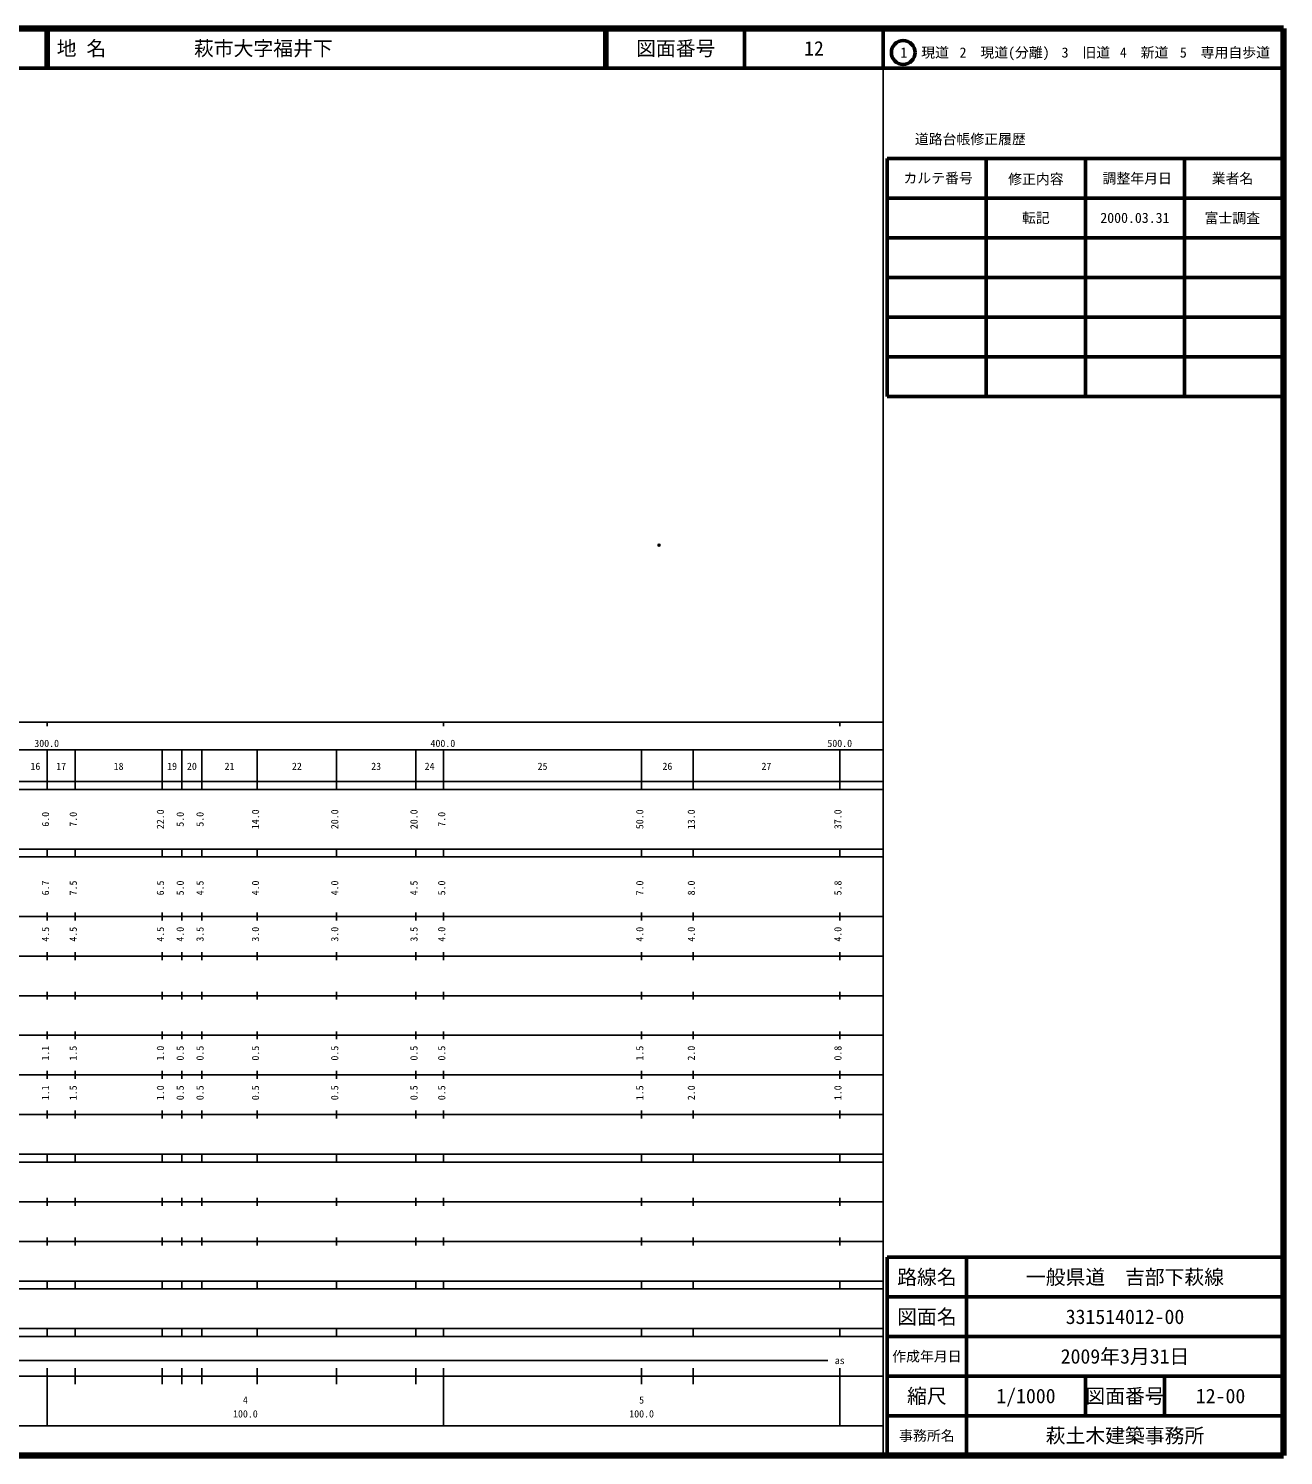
# Model space of a CAD drawing. Units: millimetres on the paper. Extents: x 40 to 680, y 20 to 380.
# Drawn here: x 363.3 to 680, y 20 to 380 of the extents above; entities that cross this region are included whole.
import ezdxf
from ezdxf.enums import TextEntityAlignment as Align

# ---------------------------------------------------------------- set-up
doc = ezdxf.new("R2010")
doc.units = ezdxf.units.MM
doc.header["$PDMODE"] = 32
doc.header["$PDSIZE"] = 0.5
doc.layers.add('M-OTRS', color=6, linetype='Continuous')
doc.layers.add('M-TTL-TXT', color=7, linetype='Continuous')
for name, color, linetype, lineweight in [('M-TTL', 2, 'Continuous', 140), ('M-TTL-BAND', 7, 'Continuous', 25), ('M-TTL-FRAM', 2, 'Continuous', 50), ('M-TTL-LINE', 7, 'Continuous', 50)]:
    doc.layers.add(name, color=color, linetype=linetype, lineweight=lineweight)
doc.styles.add('ＭＳ ゴシック', font='')
doc.styles.get('ＭＳ ゴシック').set_extended_font_data('MS Gothic')

msp = doc.modelspace()

# ---------------------------------------------------------------- linework, layer by layer
at = {"layer": 'M-OTRS'}
msp.add_point((522.393, 249.659), dxfattribs=at)
at = {"layer": 'M-TTL'}
for p, q in [((680, 380), (40, 380)), ((680, 20), (680, 380)), ((40, 20), (680, 20))]:
    msp.add_line(p, q, dxfattribs=at)
at = {"layer": 'M-TTL-BAND'}
for p, q in [((579, 20), (579, 370)), ((40, 205), (579, 205)), ((368, 205), (368, 204)), ((468, 205), (468, 204)), ((568, 205), (568, 204)), ((68, 198), (579, 198)), ((368, 188), (368, 198)), ((375, 188), (375, 198)), ((397, 188), (397, 198)), ((402, 188), (402, 198)), ((407, 188), (407, 198)), ((421, 188), (421, 198)), ((441, 188), (441, 198)), ((461, 188), (461, 198)), ((468, 188), (468, 198)), ((518, 188), (518, 198)), ((531, 188), (531, 198)), ((568, 188), (568, 198)), ((40, 190), (579, 190)), ((40, 188), (579, 188)), ((40, 173), (579, 173)), ((368, 171), (368, 173)), ((375, 171), (375, 173)), ((397, 171), (397, 173)), ((402, 171), (402, 173)), ((407, 171), (407, 173)), ((421, 171), (421, 173)), ((441, 171), (441, 173)), ((461, 171), (461, 173)), ((468, 171), (468, 173)), ((518, 171), (518, 173)), ((531, 171), (531, 173)), ((568, 171), (568, 173)), ((40, 171), (579, 171)), ((40, 156), (579, 156)), ((368, 155), (368, 157)), ((375, 155), (375, 157)), ((397, 155), (397, 157)), ((402, 155), (402, 157)), ((407, 155), (407, 157)), ((421, 155), (421, 157)), ((441, 155), (441, 157)), ((461, 155), (461, 157)), ((468, 155), (468, 157)), ((518, 155), (518, 157)), ((531, 155), (531, 157)), ((568, 155), (568, 157)), ((46, 146), (579, 146)), ((368, 145), (368, 147)), ((375, 145), (375, 147)), ((397, 145), (397, 147)), ((402, 145), (402, 147)), ((407, 145), (407, 147)), ((421, 145), (421, 147)), ((441, 145), (441, 147)), ((461, 145), (461, 147)), ((468, 145), (468, 147)), ((518, 145), (518, 147)), ((531, 145), (531, 147)), ((568, 145), (568, 147)), ((368, 135), (368, 137)), ((375, 135), (375, 137)), ((397, 135), (397, 137)), ((402, 135), (402, 137)), ((407, 135), (407, 137)), ((421, 135), (421, 137)), ((441, 135), (441, 137)), ((461, 135), (461, 137)), ((468, 135), (468, 137)), ((518, 135), (518, 137)), ((531, 135), (531, 137)), ((568, 135), (568, 137)), ((52, 136), (579, 136)), ((46, 126), (579, 126)), ((368, 125), (368, 127)), ((375, 125), (375, 127)), ((397, 125), (397, 127)), ((402, 125), (402, 127)), ((407, 125), (407, 127)), ((421, 125), (421, 127)), ((441, 125), (441, 127)), ((461, 125), (461, 127)), ((468, 125), (468, 127)), ((518, 125), (518, 127)), ((531, 125), (531, 127)), ((568, 125), (568, 127)), ((52, 116), (579, 116)), ((368, 115), (368, 117)), ((375, 115), (375, 117)), ((397, 115), (397, 117)), ((402, 115), (402, 117)), ((407, 115), (407, 117)), ((421, 115), (421, 117)), ((441, 115), (441, 117)), ((461, 115), (461, 117)), ((468, 115), (468, 117)), ((518, 115), (518, 117)), ((531, 115), (531, 117)), ((568, 115), (568, 117)), ((46, 106), (579, 106)), ((368, 105), (368, 107)), ((375, 105), (375, 107)), ((397, 105), (397, 107)), ((402, 105), (402, 107)), ((407, 105), (407, 107)), ((421, 105), (421, 107)), ((441, 105), (441, 107)), ((461, 105), (461, 107)), ((468, 105), (468, 107)), ((518, 105), (518, 107)), ((531, 105), (531, 107)), ((568, 105), (568, 107)), ((40, 96), (579, 96)), ((40, 94), (579, 94)), ((368, 94), (368, 96)), ((375, 94), (375, 96)), ((397, 94), (397, 96)), ((402, 94), (402, 96)), ((407, 94), (407, 96)), ((421, 94), (421, 96)), ((441, 94), (441, 96)), ((461, 94), (461, 96)), ((468, 94), (468, 96)), ((518, 94), (518, 96)), ((531, 94), (531, 96)), ((568, 94), (568, 96)), ((49, 84), (579, 84)), ((368, 83), (368, 85)), ((375, 83), (375, 85)), ((397, 83), (397, 85)), ((402, 83), (402, 85)), ((407, 83), (407, 85)), ((421, 83), (421, 85)), ((441, 83), (441, 85)), ((461, 83), (461, 85)), ((468, 83), (468, 85)), ((518, 83), (518, 85)), ((531, 83), (531, 85)), ((568, 83), (568, 85)), ((40, 74), (579, 74)), ((368, 73), (368, 75)), ((375, 73), (375, 75)), ((397, 73), (397, 75)), ((402, 73), (402, 75)), ((407, 73), (407, 75)), ((421, 73), (421, 75)), ((441, 73), (441, 75)), ((461, 73), (461, 75)), ((468, 73), (468, 75)), ((518, 73), (518, 75)), ((531, 73), (531, 75)), ((568, 73), (568, 75)), ((40, 64), (579, 64)), ((40, 62), (579, 62)), ((368, 62), (368, 64)), ((375, 62), (375, 64)), ((397, 62), (397, 64)), ((402, 62), (402, 64)), ((407, 62), (407, 64)), ((421, 62), (421, 64)), ((441, 62), (441, 64)), ((461, 62), (461, 64)), ((468, 62), (468, 64)), ((518, 62), (518, 64)), ((531, 62), (531, 64)), ((568, 62), (568, 64)), ((40, 52), (579, 52)), ((368, 50), (368, 52)), ((375, 50), (375, 52)), ((397, 50), (397, 52)), ((402, 50), (402, 52)), ((407, 50), (407, 52)), ((421, 50), (421, 52)), ((441, 50), (441, 52)), ((461, 50), (461, 52)), ((468, 50), (468, 52)), ((518, 50), (518, 52)), ((531, 50), (531, 52)), ((568, 50), (568, 52)), ((40, 50), (579, 50)), ((71, 44), (565, 44)), ((40, 40), (579, 40)), ((368, 27.5), (368, 42)), ((375, 38), (375, 42)), ((397, 38), (397, 42)), ((402, 38), (402, 42)), ((407, 38), (407, 42)), ((421, 38), (421, 42)), ((441, 38), (441, 42)), ((461, 38), (461, 42)), ((468, 27.5), (468, 42)), ((518, 38), (518, 42)), ((531, 38), (531, 42)), ((568, 27.5), (568, 42)), ((68, 27.5), (579, 27.5))]:
    msp.add_line(p, q, dxfattribs=at)
at = {"layer": 'M-TTL-FRAM'}
for p, q in [((580, 347.197), (580, 287.197)), ((580, 347.197), (680, 347.197)), ((580, 287.197), (680, 287.197)), ((680, 70), (580, 70)), ((580, 70), (580, 20))]:
    msp.add_line(p, q, dxfattribs=at)
at = {"layer": 'M-TTL-LINE'}
for p, q in [((367.75, 380), (367.75, 370)), ((368.25, 380), (368.25, 370)), ((508.747, 380), (508.747, 370)), ((509.247, 380), (509.247, 370)), ((543.997, 380), (543.997, 370)), ((579, 380), (579, 370)), ((40, 370), (680, 370)), ((605, 347.197), (605, 287.197)), ((630, 347.197), (630, 287.197)), ((655, 347.197), (655, 287.197)), ((580, 337.197), (680, 337.197)), ((580, 327.197), (680, 327.197)), ((580, 317.197), (680, 317.197)), ((580, 307.197), (680, 307.197)), ((580, 297.197), (680, 297.197)), ((600, 70), (600, 20)), ((680, 60), (580, 60)), ((680, 50), (580, 50)), ((680, 40), (580, 40)), ((630, 40), (630, 30)), ((650, 40), (650, 30)), ((680, 30), (580, 30))]:
    msp.add_line(p, q, dxfattribs=at)
msp.add_circle((584.031, 373.958), 3, dxfattribs=at)

# ---------------------------------------------------------------- texts
at = {"layer": 'M-TTL-BAND', "style": 'ＭＳ ゴシック'}
for s, p in [('300.0', (367.844, 198.195)), ('400.0', (467.844, 198.195)), ('500.0', (568, 198.195)), ('16', (365, 192.405)), ('17', (371.5, 192.405)), ('18', (386, 192.405)), ('19', (399.5, 192.405)), ('20', (404.5, 192.405)), ('21', (414, 192.405)), ('22', (431, 192.405)), ('23', (451, 192.405)), ('24', (464.5, 192.405)), ('25', (493, 192.405)), ('26', (524.5, 192.405)), ('27', (549.5, 192.405)), ('as', (568, 42.5)), ('4', (418, 32.523)), ('5', (518, 32.523)), ('100.0', (418, 29.033)), ('100.0', (518, 29.033))]:
    msp.add_text(s, height=1.833, dxfattribs=at).set_placement(p, align=Align.BOTTOM_CENTER)
for s, p in [('6.0', (369, 180.5)), ('7.0', (376, 180.5)), ('22.0', (398, 180.5)), ('5.0', (403, 180.5)), ('5.0', (408, 180.5)), ('14.0', (422, 180.5)), ('20.0', (442, 180.5)), ('20.0', (462, 180.5)), ('7.0', (469, 180.5)), ('50.0', (519, 180.5)), ('13.0', (532, 180.5)), ('37.0', (569, 180.5)), ('6.7', (369, 163.174)), ('7.5', (376, 163.174)), ('6.5', (398, 163.174)), ('5.0', (403, 163.174)), ('4.5', (408, 163.174)), ('4.0', (422, 163.174)), ('4.0', (442, 163.174)), ('4.5', (462, 163.174)), ('5.0', (469, 163.174)), ('7.0', (519, 163.174)), ('8.0', (532, 163.174)), ('5.8', (569, 163.174)), ('4.5', (369, 151.5)), ('4.5', (376, 151.5)), ('4.5', (398, 151.5)), ('4.0', (403, 151.5)), ('3.5', (408, 151.5)), ('3.0', (422, 151.5)), ('3.0', (442, 151.5)), ('3.5', (462, 151.5)), ('4.0', (469, 151.5)), ('4.0', (519, 151.5)), ('4.0', (532, 151.5)), ('4.0', (569, 151.5)), ('1.1', (369, 121.5)), ('1.5', (376, 121.5)), ('1.0', (398, 121.5)), ('0.5', (403, 121.5)), ('0.5', (408, 121.5)), ('0.5', (422, 121.5)), ('0.5', (442, 121.5)), ('0.5', (462, 121.5)), ('0.5', (469, 121.5)), ('1.5', (519, 121.5)), ('2.0', (532, 121.5)), ('0.8', (569, 121.5)), ('1.1', (369, 111.5)), ('1.5', (376, 111.5)), ('1.0', (398, 111.5)), ('0.5', (403, 111.5)), ('0.5', (408, 111.5)), ('0.5', (422, 111.5)), ('0.5', (442, 111.5)), ('0.5', (462, 111.5)), ('0.5', (469, 111.5)), ('1.5', (519, 111.5)), ('2.0', (532, 111.5)), ('1.0', (569, 111.5))]:
    msp.add_text(s, height=1.833, rotation=90, dxfattribs=at).set_placement(p, align=Align.BOTTOM_CENTER)
at = {"layer": 'M-TTL-TXT', "style": 'ＭＳ ゴシック'}
for s, p in [('地 名', (370.38, 375)), ('萩市大字福井下', (405.024, 375))]:
    msp.add_text(s, height=3.666, dxfattribs=at).set_placement(p, align=Align.MIDDLE_LEFT)
for s, height, p in [('図面番号', 3.666, (526.622, 375)), ('12', 3.666, (561.497, 375)), ('1\u3000現道', 2.566, (589.448, 373.958)), ('2\u3000現道(分離)', 2.566, (609.619, 373.958)), ('3\u3000旧道', 2.566, (630.121, 373.958)), ('4\u3000新道', 2.566, (644.824, 373.958)), ('5\u3000専用自歩道', 2.566, (665.228, 373.958)), ('道路台帳修正履歴', 2.566, (600.968, 352.113)), ('カルテ番号', 2.566, (592.839, 342.277)), ('修正内容', 2.566, (617.509, 342.023)), ('調整年月日', 2.566, (643.089, 342.197)), ('業者名', 2.566, (667.134, 342.197)), ('転記', 2.566, (617.5, 332.245)), ('2000.03.31', 2.566, (642.5, 332.245)), ('富士調査', 2.566, (667.077, 332.189)), ('路線名', 3.666, (590, 65)), ('路線名', 3.666, (590, 65)), ('一般県道\u3000吉部下萩線', 3.666, (640, 65)), ('図面名', 3.666, (590, 55)), ('図面名', 3.666, (590, 55)), ('331514012-00', 3.666, (640, 55)), ('2009年3月31日', 3.666, (640, 45)), ('作成年月日', 2.566, (590, 45)), ('作成年月日', 2.566, (590, 45)), ('縮尺', 3.666, (590, 35)), ('縮尺', 3.666, (590, 35)), ('1/1000', 3.666, (615, 35)), ('図面番号', 3.666, (640, 35)), ('図面番号', 3.666, (640, 35)), ('12-00', 3.666, (664.125, 35)), ('事務所名', 2.566, (590, 25)), ('事務所名', 2.566, (590, 25)), ('萩土木建築事務所', 3.666, (640, 25))]:
    msp.add_text(s, height=height, dxfattribs=at).set_placement(p, align=Align.MIDDLE_CENTER)

doc.saveas('drawing.dxf')
